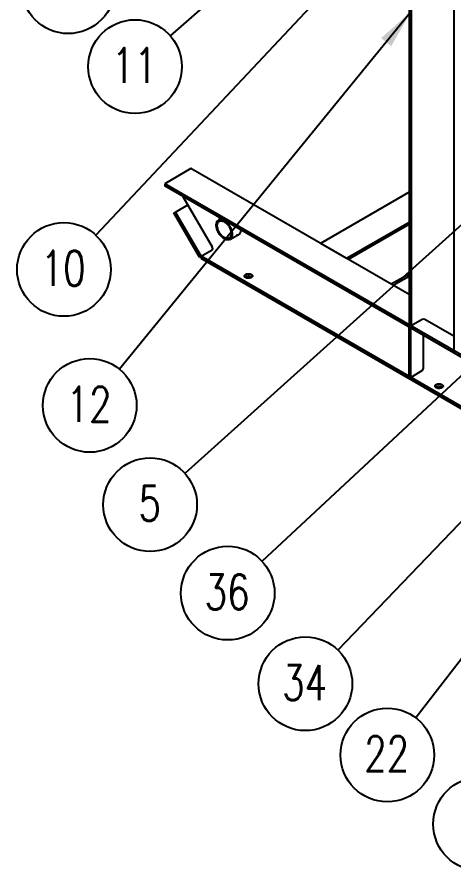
# Model space of a CAD drawing. Header units: millimetres. Extents: x 0 to 55611, y 0 to 32827.
# Drawn here: x 41090 to 42477, y 8367 to 11077 of the extents above; entities that cross this region are included whole.
import ezdxf

# ---------------------------------------------------------------- set-up
doc = ezdxf.new("R2010")
doc.units = ezdxf.units.MM
doc.header["$LTSCALE"] = 10
doc.linetypes.add('SLD-Continua', pattern=[0])
doc.layers.add('FIMSA-ACOTACIONES', color=7, linetype='SLD-Continua')
doc.layers.add('STRUC', color=5, linetype='SLD-Continua')
doc.styles.add('1', font='romans.shx', dxfattribs={"height": 125})
doc.styles.add('SLDTEXTSTYLE18', font='romans.shx', dxfattribs={"width": 0.75})
doc.dimstyles.new('50', dxfattribs={"dimscale": 0, "dimtxt": 125, "dimasz": 125, "dimexe": 125, "dimexo": 125, "dimgap": 50, "dimtad": 1, "dimdec": 0, "dimlfac": 49.861111, "dimzin": 1, "dimtxsty": '1', "dimcen": 2.5, "dimclrd": 1, "dimclre": 1, "dimadec": 0, "dimazin": 0, "dimtfac": 1, "dimtdec": 0, "dimtmove": 0, "dimatfit": 3, "dimfxl": 1, "dimtzin": 1, "dimarcsym": 0})

# ---------------------------------------------------------------- blocks, each defined once
blk = doc.blocks.new('SW_NOTE_0_23')
at = {"layer": 'FIMSA-ACOTACIONES', "color": 0}
blk.add_circle((-94, -115.2), 148.7, dxfattribs=at)
at = {"layer": 'FIMSA-ACOTACIONES', "color": 0, "insert": (-96.3, -55.7), "char_height": 111.12, "attachment_point": 2, "style": 'SLDTEXTSTYLE18'}
blk.add_mtext('12', dxfattribs=at)
blk = doc.blocks.new('SW_NOTE_0_24')
at = {"layer": 'FIMSA-ACOTACIONES', "color": 0}
blk.add_circle((-111.7, -98.1), 148.7, dxfattribs=at)
at = {"layer": 'FIMSA-ACOTACIONES', "color": 0, "insert": (-114, -38.6), "char_height": 111.12, "attachment_point": 2, "style": 'SLDTEXTSTYLE18'}
blk.add_mtext('11', dxfattribs=at)
blk = doc.blocks.new('SW_NOTE_0_33')
at = {"layer": 'FIMSA-ACOTACIONES', "color": 0}
blk.add_circle((-110.6, -99.4), 148.7, dxfattribs=at)
at = {"layer": 'FIMSA-ACOTACIONES', "color": 0, "insert": (-111.7, -39.9), "char_height": 111.1, "attachment_point": 2, "style": 'SLDTEXTSTYLE18'}
blk.add_mtext('5', dxfattribs=at)
blk = doc.blocks.new('SW_NOTE_0_34')
at = {"layer": 'FIMSA-ACOTACIONES', "color": 0}
blk.add_circle((-83, -123.3), 148.7, dxfattribs=at)
at = {"layer": 'FIMSA-ACOTACIONES', "color": 0, "insert": (-85.3, -63.9), "char_height": 111.12, "attachment_point": 2, "style": 'SLDTEXTSTYLE18'}
blk.add_mtext('13', dxfattribs=at)
blk = doc.blocks.new('SW_NOTE_0_35')
at = {"layer": 'FIMSA-ACOTACIONES', "color": 0}
blk.add_circle((-90.8, -117.8), 148.7, dxfattribs=at)
at = {"layer": 'FIMSA-ACOTACIONES', "color": 0, "insert": (-93, -58.3), "char_height": 111.12, "attachment_point": 2, "style": 'SLDTEXTSTYLE18'}
blk.add_mtext('22', dxfattribs=at)
blk = doc.blocks.new('SW_NOTE_0_37')
at = {"layer": 'FIMSA-ACOTACIONES', "color": 0}
blk.add_circle((-103, -107.2), 148.7, dxfattribs=at)
at = {"layer": 'FIMSA-ACOTACIONES', "color": 0, "insert": (-105.3, -47.7), "char_height": 111.12, "attachment_point": 2, "style": 'SLDTEXTSTYLE18'}
blk.add_mtext('34', dxfattribs=at)
blk = doc.blocks.new('SW_NOTE_0_38')
at = {"layer": 'FIMSA-ACOTACIONES', "color": 0}
blk.add_circle((-108.8, -101.3), 148.7, dxfattribs=at)
at = {"layer": 'FIMSA-ACOTACIONES', "color": 0, "insert": (-111, -41.9), "char_height": 111.12, "attachment_point": 2, "style": 'SLDTEXTSTYLE18'}
blk.add_mtext('36', dxfattribs=at)
blk = doc.blocks.new('SW_NOTE_0_44')
at = {"layer": 'FIMSA-ACOTACIONES', "color": 0}
blk.add_circle((-101.8, -108.4), 148.7, dxfattribs=at)
at = {"layer": 'FIMSA-ACOTACIONES', "color": 0, "insert": (-104, -48.9), "char_height": 111.12, "attachment_point": 2, "style": 'SLDTEXTSTYLE18'}
blk.add_mtext('10', dxfattribs=at)
blk = doc.blocks.new('SW_NOTE_0_45')
at = {"layer": 'FIMSA-ACOTACIONES', "color": 0}
blk.add_circle((-115.8, -93.3), 148.7, dxfattribs=at)
at = {"layer": 'FIMSA-ACOTACIONES', "color": 0, "insert": (-116.9, -33.8), "char_height": 111.1, "attachment_point": 2, "style": 'SLDTEXTSTYLE18'}
blk.add_mtext('3', dxfattribs=at)

msp = doc.modelspace()

# ---------------------------------------------------------------- linework, layer by layer
at = {"layer": 'STRUC', "linetype": 'SLD-Continua', "lineweight": 25}
for p, q in [((42334.6, 11329.3), (42334.6, 10100.2)), ((42340.9, 11325.7), (42340.9, 10096.6)), ((42476.7, 11247.3), (42476.7, 10018.2)), ((41642, 10595.8), (41559.1, 10547.9)), ((42334.6, 10196), (41642, 10595.8)), ((44876.3, 8632.9), (41559.1, 10547.9)), ((41559.1, 10547.9), (41559.1, 10540.6)), ((44876.3, 8625.6), (41559.1, 10540.6)), ((42334.6, 10520.9), (42053.1, 10358.4)), ((41616.5, 10507.5), (41709.3, 10347.8)), ((41592.4, 10458), (41632, 10480.8)), ((41587.3, 10455), (41592.4, 10458)), ((41669, 10314.5), (41587.3, 10455)), ((41674.1, 10317.4), (41592.4, 10458)), ((41737.9, 10437.4), (41729.9, 10432.8)), ((42334.6, 10425.2), (42136, 10310.6)), ((42334.6, 10417.9), (42142.4, 10306.9)), ((41765.4, 10371.2), (41796.7, 10389.2)), ((42136, 10310.6), (42053.1, 10358.4)), ((41674.1, 10317.4), (41709.4, 10337.8)), ((41669, 10314.5), (41674.1, 10317.4)), ((41674.1, 10317.4), (41669, 10314.5)), ((44761.4, 8535.2), (41674.1, 10317.4)), ((41674.1, 10317.4), (41674.1, 10310.1)), ((44761.4, 8527.9), (41674.1, 10310.1)), ((42334.6, 10261.1), (42278.2, 10228.5)), ((42334.6, 10253.8), (42284.5, 10224.9)), ((42376.2, 10117), (42340.9, 10096.6)), ((42476.7, 10063.9), (42384.8, 10117)), ((42340.9, 10096.6), (42334.6, 10100.2)), ((42340, 10089.8), (42334.6, 10092.9)), ((42334.6, 9936.1), (42334.6, 10092.9)), ((42340, 9933), (42340, 10089.8)), ((42379.6, 10067), (42379.6, 9960.9)), ((42483, 10014.6), (42476.7, 10018.2)), ((42375.2, 9953.4), (42340, 9933)), ((42379.6, 9960.9), (42375.2, 9953.4)), ((42340, 9933), (42334.6, 9936.1))]:
    msp.add_line(p, q, dxfattribs=at)
at = {"layer": 'STRUC', "linetype": 'SLD-Continua', "lineweight": 25, "flags": 128}
for points in [[(41747.7, 10431), (41749.9, 10429.6), (41752.2, 10428), (41754.4, 10426.1), (41756.5, 10424.1), (41758.6, 10421.9), (41760.6, 10419.5), (41762.4, 10417), (41764.2, 10414.3), (41765.8, 10411.6), (41767.3, 10408.8), (41768.7, 10405.9), (41769.8, 10403), (41770.8, 10400.1), (41771.6, 10397.2), (41772.2, 10394.3), (41772.6, 10391.5), (41772.8, 10388.8), (41772.8, 10386.2), (41772.6, 10383.7), (41772.2, 10381.4), (41771.6, 10379.2), (41770.8, 10377.2), (41769.8, 10375.5), (41768.7, 10373.9), (41767.3, 10372.6), (41765.8, 10371.4), (41764.2, 10370.6), (41762.4, 10370), (41760.6, 10369.6), (41758.6, 10369.5), (41756.5, 10369.7), (41754.4, 10370.2), (41752.2, 10370.8), (41749.9, 10371.8), (41747.7, 10373), (41745.4, 10374.4), (41743.2, 10376), (41741, 10377.9), (41738.8, 10379.9), (41736.8, 10382.1), (41734.8, 10384.5), (41732.9, 10387), (41731.1, 10389.7), (41729.5, 10392.4), (41728, 10395.3), (41726.7, 10398.1), (41725.5, 10401), (41724.5, 10403.9), (41723.8, 10406.8), (41723.2, 10409.7), (41722.7, 10412.5), (41722.5, 10415.2), (41722.5, 10417.8), (41722.7, 10420.3), (41723.2, 10422.6), (41723.8, 10424.8), (41724.5, 10426.8), (41725.5, 10428.5), (41726.7, 10430.1), (41728, 10431.5), (41729.5, 10432.6), (41731.1, 10433.4), (41732.9, 10434), (41734.8, 10434.4), (41736.8, 10434.5), (41738.8, 10434.3), (41741, 10433.9), (41743.2, 10433.2), (41745.4, 10432.2), (41747.7, 10431)], [(41747.7, 10427.5), (41749.8, 10426.1), (41751.8, 10424.6), (41753.9, 10422.8), (41755.9, 10420.9), (41757.8, 10418.8), (41759.6, 10416.5), (41761.3, 10414.1), (41762.9, 10411.6), (41764.3, 10409.1), (41765.6, 10406.4), (41766.8, 10403.7), (41767.7, 10401), (41768.5, 10398.3), (41769.1, 10395.6), (41769.5, 10393), (41769.7, 10390.5), (41769.7, 10388.1), (41769.5, 10385.8), (41769.1, 10383.6), (41768.5, 10381.7), (41767.7, 10379.9), (41766.8, 10378.3), (41765.6, 10376.9), (41764.3, 10375.7), (41762.9, 10374.8), (41761.3, 10374.1), (41759.6, 10373.7), (41757.8, 10373.6), (41755.9, 10373.6), (41753.9, 10374), (41751.8, 10374.6), (41749.8, 10375.5), (41747.7, 10376.6), (41745.6, 10377.9), (41743.5, 10379.4), (41741.5, 10381.2), (41739.5, 10383.1), (41737.6, 10385.2), (41735.7, 10387.5), (41734, 10389.9), (41732.5, 10392.4), (41731, 10395), (41729.7, 10397.6), (41728.6, 10400.3), (41727.6, 10403), (41726.8, 10405.7), (41726.2, 10408.4), (41725.8, 10411), (41725.7, 10413.5), (41725.7, 10415.9), (41725.8, 10418.2), (41726.2, 10420.4), (41726.8, 10422.4), (41727.6, 10424.2), (41728.6, 10425.8), (41729.7, 10427.1), (41731, 10428.3), (41732.5, 10429.2), (41734, 10429.9), (41735.7, 10430.3), (41737.6, 10430.5), (41739.5, 10430.4), (41741.5, 10430), (41743.5, 10429.4), (41745.6, 10428.6), (41747.7, 10427.5)], [(41800.1, 10401.5), (41800, 10399.7), (41799.7, 10397.2), (41799.2, 10395), (41798.6, 10392.8), (41797.7, 10390.9), (41796.6, 10389.2), (41795.4, 10387.7), (41794, 10386.4), (41792.5, 10385.4), (41790.8, 10384.6), (41789, 10384), (41787.1, 10383.7), (41787.1, 10383.7)], [(41833.6, 10260.1), (41834.8, 10259.3), (41835.8, 10258.3), (41836.6, 10257.3), (41837.1, 10256.3), (41837.3, 10255.2), (41837.2, 10254.1), (41836.9, 10253), (41836.2, 10252), (41835.4, 10251), (41834.2, 10250.1), (41832.9, 10249.3), (41831.4, 10248.7), (41829.7, 10248.2), (41827.9, 10247.8), (41826, 10247.6), (41824.1, 10247.6), (41822.2, 10247.7), (41820.4, 10248), (41818.7, 10248.4), (41817.1, 10249), (41815.6, 10249.7), (41814.4, 10250.5), (41813.4, 10251.5), (41812.6, 10252.5), (41812.1, 10253.5), (41811.9, 10254.6), (41812, 10255.7), (41812.3, 10256.8), (41813, 10257.8), (41813.8, 10258.8), (41815, 10259.7), (41816.3, 10260.5), (41817.8, 10261.1), (41819.5, 10261.6), (41821.3, 10262), (41823.2, 10262.2), (41825.1, 10262.2), (41827, 10262.1), (41828.8, 10261.8), (41830.5, 10261.4), (41832.1, 10260.8), (41833.6, 10260.1)], [(41813.6, 10251.2), (41814.4, 10252), (41815.6, 10252.8), (41817.1, 10253.5), (41818.7, 10254.1), (41820.4, 10254.5), (41822.2, 10254.8), (41824.1, 10254.9), (41826, 10254.9), (41827.9, 10254.7), (41829.7, 10254.3), (41831.4, 10253.8), (41832.9, 10253.2), (41834.2, 10252.4), (41835.4, 10251.5), (41835.6, 10251.2)], [(42438.9, 9910.7), (42440.1, 9909.8), (42441.1, 9908.9), (42441.9, 9907.9), (42442.4, 9906.8), (42442.6, 9905.8), (42442.5, 9904.7), (42442.2, 9903.6), (42441.5, 9902.5), (42440.6, 9901.6), (42439.5, 9900.7), (42438.2, 9899.9), (42436.6, 9899.3), (42435, 9898.8), (42433.2, 9898.4), (42431.3, 9898.2), (42429.4, 9898.2), (42427.5, 9898.3), (42425.7, 9898.6), (42423.9, 9899), (42422.3, 9899.6), (42420.9, 9900.3), (42419.7, 9901.1), (42418.7, 9902.1), (42417.9, 9903.1), (42417.4, 9904.1), (42417.2, 9905.2), (42417.3, 9906.3), (42417.6, 9907.4), (42418.2, 9908.4), (42419.1, 9909.4), (42420.3, 9910.3), (42421.6, 9911), (42423.1, 9911.7), (42424.8, 9912.2), (42426.6, 9912.6), (42428.5, 9912.8), (42430.4, 9912.8), (42432.2, 9912.7), (42434.1, 9912.4), (42435.8, 9912), (42437.4, 9911.4), (42438.9, 9910.7)], [(42418.9, 9901.8), (42419.7, 9902.5), (42420.9, 9903.4), (42422.3, 9904.1), (42423.9, 9904.7), (42425.7, 9905.1), (42427.5, 9905.4), (42429.4, 9905.5), (42431.3, 9905.5), (42433.2, 9905.3), (42435, 9904.9), (42436.6, 9904.4), (42438.2, 9903.7), (42439.5, 9903), (42440.6, 9902.1), (42440.9, 9901.8)]]:
    msp.add_lwpolyline(points, dxfattribs=at)
at = {"layer": 'STRUC', "linetype": 'SLD-Continua', "lineweight": 25}
for centre, radius, start, end in [((41789.6, 10399.5), 13.7, 274.8455, 289.6999), ((42380.5, 10108.6), 9.37, 62.6097, 117.3903)]:
    msp.add_arc(centre, radius, start, end, dxfattribs=at)
msp.add_ellipse((41705, 10345.3), major_axis=(-4.36, 7.48), ratio=0.574481, start_param=3.139111, end_param=4.709908, dxfattribs=at)

# ---------------------------------------------------------------- block references
at = {"layer": 'FIMSA-ACOTACIONES'}
for name, p in [('SW_NOTE_0_45', (41367.9, 11266.2)), ('SW_NOTE_0_24', (41576.1, 11017.6)), ('SW_NOTE_0_44', (41340.2, 10384)), ('SW_NOTE_0_23', (41414.6, 9959.3)), ('SW_NOTE_0_33', (41622.9, 9628.5)), ('SW_NOTE_0_38', (41867.7, 9349.6)), ('SW_NOTE_0_37', (42108.5, 9067.8)), ('SW_NOTE_0_35', (42356.5, 8852.3)), ('SW_NOTE_0_34', (42643.3, 8638.7))]:
    msp.add_blockref(name, p, dxfattribs=at)

# ---------------------------------------------------------------- leaders
for points in [[(43280.2, 12449), (41340.2, 10384)], [(44048.3, 11809.5), (41622.9, 9628.5)], [(42340.9, 11689.3), (41576.1, 11017.6)], [(44161, 11194.1), (42356.5, 8852.3)], [(42340.9, 11093.9), (41414.6, 9959.3)], [(43296.7, 10304.3), (42108.5, 9067.8)], [(42787.7, 10206.5), (41867.7, 9349.6)]]:
    msp.add_leader(points, dimstyle='50', override={"dimscale": 1, "dimlfac": 1})

doc.saveas('drawing.dxf')
